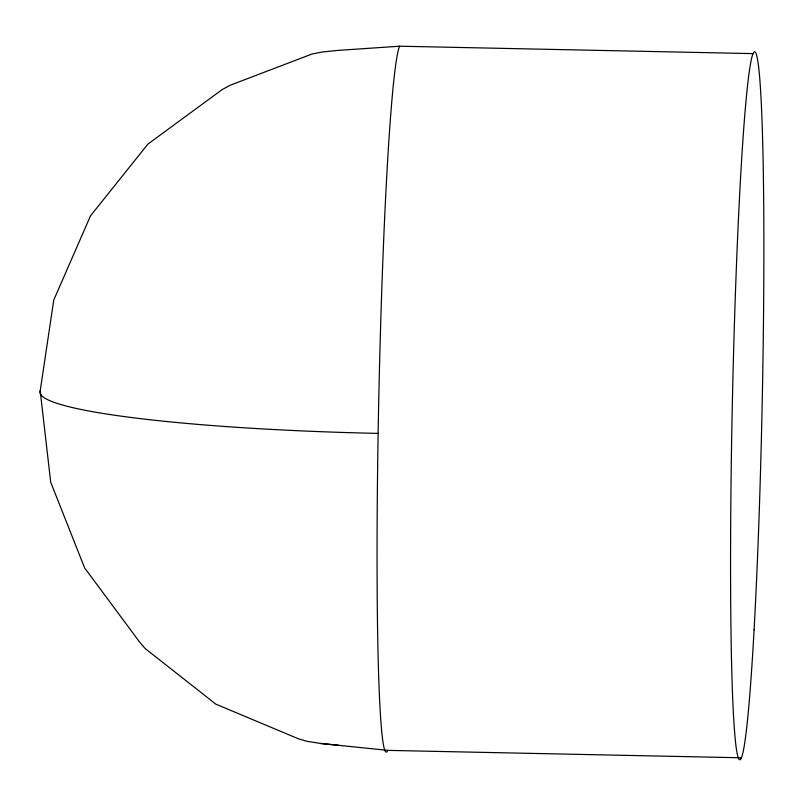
<?xml version="1.0" encoding="UTF-8"?>
<svg xmlns="http://www.w3.org/2000/svg" width="804" height="804" viewBox="0 0 804 804"><rect width="100%" height="100%" fill="white"/><g stroke="black" fill="none" stroke-linecap="round" stroke-linejoin="round"><path stroke-width="1.21" d="M741.338 757.79L387.819 750.373L320.474 743.449L306.766 741.258L298.606 738.876L215.864 704.163L145.243 648.617L139.574 642.014L84.621 567.915L50.722 482.259L40.2 390.885L53.767 300.013L90.51 215.834L147.906 144.097L222.055 89.676L230.095 85.264L312.063 54.009L322.183 52.009L337.559 50.431L399.598 46.21L753.117 53.627M320.474 743.449L338.786 745.288M387.819 750.373A353.901 14.914 -88.8 0 1 378.131 433.396A353.901 14.914 -88.8 0 1 399.598 46.21M378.131 433.396A353.901 35.386 1 0 1 40.2 390.885M754.082 629.844A353.901 14.914 -88.8 0 0 756.946 56.541A353.901 14.914 -88.8 0 0 730.645 530.73A353.901 14.914 -88.8 0 0 754.082 629.844"/></g></svg>
